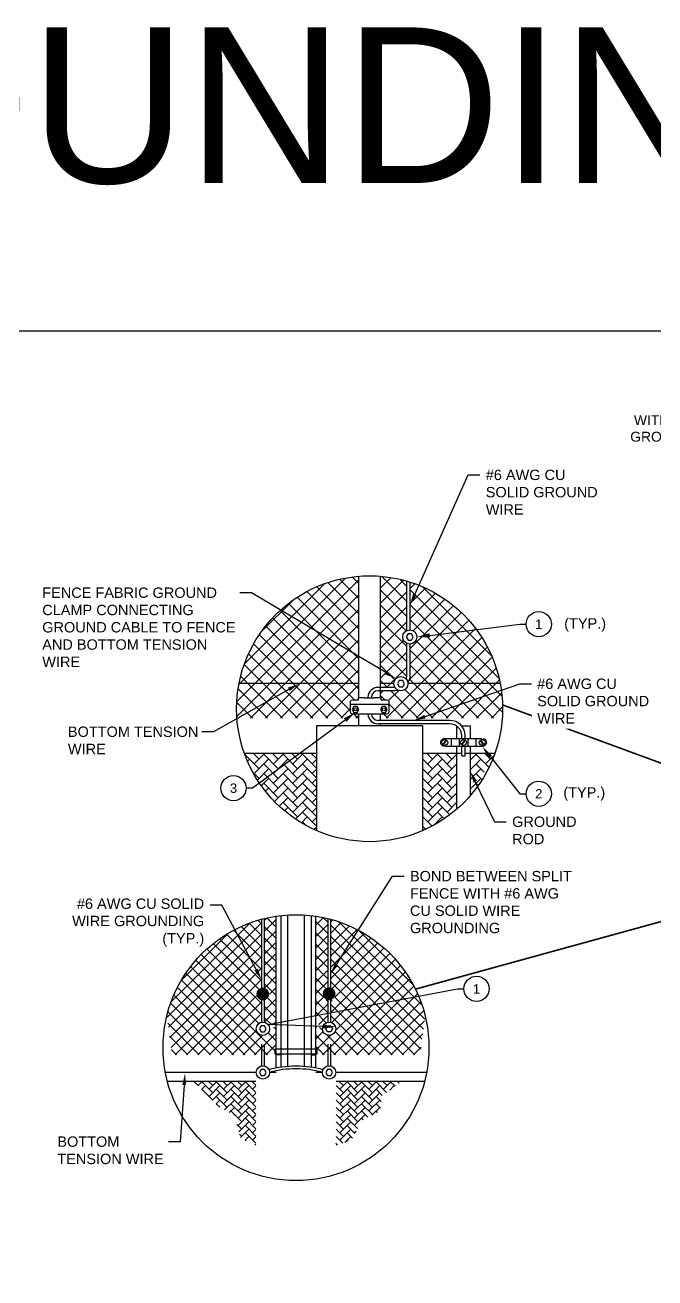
# Model space of a CAD drawing. Header units: feet. Extents: x -17 to 155, y -41 to 44.
# Drawn here: x 13.55 to 19.89, y 11.89 to 24.51 of the extents above; entities that cross this region are included whole.
import ezdxf
from ezdxf import colors
from ezdxf.entities.mleader import LeaderData, LeaderLine
from ezdxf.enums import TextEntityAlignment as Align
from ezdxf.math import Vec2, Vec3

# ---------------------------------------------------------------- set-up
doc = ezdxf.new("R2010")
doc.units = ezdxf.units.FT
doc.header["$MEASUREMENT"] = 0
doc.layers.get('Defpoints').update_dxf_attribs({"color": 5})
for name, color, linetype in [('E-DETL', 7, 'Continuous'), ('G-ANNO-DIMS', 1, 'Continuous'), ('G-ANNO-TEXT', 1, 'Continuous')]:
    doc.layers.add(name, color=color, linetype=linetype)
doc.styles.add('NEI-A', font='arial.ttf')
doc.dimstyles.new('NEI-A', dxfattribs={"dimtxt": 0.1, "dimasz": 0.125, "dimexe": 0.0625, "dimexo": 0.0625, "dimgap": 0.0625, "dimtad": 0, "dimtih": 1, "dimtoh": 1, "dimdec": 4, "dimzin": 3, "dimdsep": 46, "dimlunit": 4, "dimtxsty": 'NEI-A', "dimcen": 0, "dimadec": 0, "dimazin": 0, "dimtfac": 0.75, "dimtdec": 4, "dimtofl": 0, "dimtmove": 0, "dimatfit": 3, "dimfxl": 1, "dimfrac": 1, "dimtolj": 1, "dimtzin": 0, "dimarcsym": 0})
pattern_1 = [(45, (-20.84148, 17.23268), (-0.05717611, 0.05717611), []), (135, (-20.84148, 17.23268), (-0.05717611, -0.05717611), [])]
pattern_2 = [(45, (7.642034, 21.108043), (6e-18, 0.07318542), [0.1552497, -0.0517499]), (135, (7.678627, 21.144636), (6e-18, 0.07318542), [0.1552497, -0.0517499])]
pattern_3 = [(45, (-32.14005, 21.63789), (-0.07589668, 0.07589668), []), (135, (-32.14005, 21.63789), (-0.07589668, -0.07589668), [])]
pattern_4 = [(45, (5.55687, 26.78212), (8e-18, 0.09714775), [0.2060815, -0.0686938]), (135, (5.60544, 26.830696), (8e-18, 0.09714775), [0.2060815, -0.0686938])]

# ---------------------------------------------------------------- blocks, each defined once
blk = doc.blocks.new('_TagCircle')
at = {"color": 0, "linetype": 'ByBlock', "lineweight": -2, "transparency": 16777216}
blk.add_circle((0, 0), 0.125, dxfattribs=at)
at = {"color": 0, "transparency": 16777216, "style": 'NEI-A'}
blk.add_attdef('TAGNUMBER', text='', height=0.09375, dxfattribs=at).set_placement((0, -0.046875), align=Align.CENTER)
blk = doc.blocks.new('*D7')
at = {"layer": 'Defpoints', "color": 0, "transparency": 16777216}
for p in [(20.078, 21.244), (20.586, 21.244), (20.478, 19.651)]:
    blk.add_point(p, dxfattribs=at)
at = {"layer": 'G-ANNO-DIMS', "color": 0, "lineweight": -2, "transparency": 16777216}
for p, q in [((20.524, 21.244), (20.016, 21.244)), ((20.078, 21.119), (20.078, 20.645)), ((20.078, 19.776), (20.078, 20.25)), ((20.416, 19.651), (20.016, 19.651))]:
    blk.add_line(p, q, dxfattribs=at)
at = {"layer": 'G-ANNO-DIMS', "color": 0, "transparency": 16777216}
for points in [[(20.058, 21.119), (20.099, 21.119), (20.078, 21.244)], [(20.058, 19.776), (20.099, 19.776), (20.078, 19.651)]]:
    blk.add_solid(points, dxfattribs=at)
at = {"layer": 'G-ANNO-DIMS', "color": 0, "transparency": 16777216, "insert": (20.078, 20.448), "char_height": 0.1, "attachment_point": 5, "style": 'NEI-A'}
blk.add_mtext("\\A1;WITHIN 125' \\PGROUNDING", dxfattribs=at)

msp = doc.modelspace()

# ---------------------------------------------------------------- hatches: boundary and pattern name
at = {"layer": 'E-DETL', "linetype": 'Continuous'}
h = msp.add_hatch(dxfattribs=at)
h.set_pattern_fill('AR-HBONE', color=9, scale=0.017173)
h.set_pattern_definition(pattern_4)
edge = h.paths.add_edge_path()
edge.add_arc((17.0177, 17.62386), 1.33979, 199.521562, 246.3867)
edge.add_line((16.48103, 16.39625), (16.48103, 17.17615))
edge.add_line((16.48103, 17.17615), (15.75492, 17.17615))
h = msp.add_hatch(color=3, dxfattribs=at)
edge = h.paths.add_edge_path()
edge.add_arc((15.94142, 14.74826), 0.06477, 0, 360)
h = msp.add_hatch(color=3, dxfattribs=at)
edge = h.paths.add_edge_path()
edge.add_arc((16.60932, 14.75151), 0.06477, 0, 360)
h = msp.add_hatch(dxfattribs=at)
h.set_pattern_fill('AR-HBONE', color=9, scale=0.012937)
h.set_pattern_definition(pattern_2)
h.paths.add_polyline_path([(15.87166, 13.87147), (15.2378, 13.87147), (15.50313, 13.61078), (15.65792, 13.52365), (15.71827, 13.29547), (15.87166, 13.22381)])
h = msp.add_hatch(dxfattribs=at)
h.set_pattern_fill('AR-HBONE', color=9, scale=0.012937)
h.set_pattern_definition(pattern_2)
h.paths.add_polyline_path([(17.34702, 13.87147), (16.68025, 13.87147), (16.68025, 13.22128), (16.83608, 13.27983), (16.93522, 13.47451), (17.12528, 13.56947), (17.13795, 13.72141)])

# ---------------------------------------------------------------- linework, layer by layer
for p, q in [((16.12351, 14.42854), (16.12351, 14.01368)), ((16.4284, 14.42854), (16.4284, 14.01368))]:
    msp.add_line(p, q)
for points in [[(16.07638, 14.42058), (16.07638, 15.53359)], [(16.12351, 15.53984), (16.12351, 14.42854)], [(16.4284, 15.53984), (16.4284, 14.42854)], [(16.47552, 14.42058), (16.47552, 15.53359)], [(16.07638, 14.00591), (16.07638, 14.42058)], [(16.47552, 14.00591), (16.47552, 14.42058)], [(16.12351, 14.13748), (16.07638, 14.13748)], [(16.4284, 14.13748), (16.47552, 14.13748)]]:
    msp.add_lwpolyline(points)
at = {"layer": 'Defpoints', "color": 5}
msp.add_lwpolyline([(0, 21.43182), (32.40909, 21.43182), (32.40909, -0.73926), (0, -0.73926)], close=True, dxfattribs=at)
at = {"layer": 'E-DETL', "color": 7, "linetype": 'Continuous'}
for p, q in [((17.89663, 16.61265), (17.89663, 17.24271)), ((16.35681, 14.4365), (16.35681, 14.02144))]:
    msp.add_line(p, q, dxfattribs=at)
at = {"layer": 'E-DETL', "color": 4, "linetype": 'Continuous'}
for points in [[(17.45791, 18.34694), (17.44012, 18.37774), (17.40455, 18.37774), (17.38677, 18.34694), (17.40455, 18.31613), (17.44012, 18.31613)], [(15.97615, 14.39784), (15.95941, 14.42685), (15.92591, 14.42685), (15.90916, 14.39784), (15.92591, 14.36883), (15.95941, 14.36883)], [(16.57576, 14.39784), (16.5925, 14.42685), (16.626, 14.42685), (16.64275, 14.39784), (16.626, 14.36883), (16.5925, 14.36883)], [(16.06345, 14.14557), (16.48846, 14.14557), (16.48846, 14.1927), (16.06345, 14.1927)], [(15.97615, 13.95759), (15.95941, 13.98659), (15.92591, 13.98659), (15.90916, 13.95759), (15.92591, 13.92858), (15.95941, 13.92858)], [(16.64347, 13.95759), (16.62673, 13.98659), (16.59323, 13.98659), (16.57648, 13.95759), (16.59323, 13.92858), (16.62673, 13.92858)]]:
    msp.add_lwpolyline(points, close=True, dxfattribs=at)
at = {"layer": 'E-DETL', "color": 3, "linetype": 'Continuous'}
for points in [[(17.38973, 18.28375), (17.38973, 17.96516, -0.07825753), (17.38363, 17.92646, -0.03757985)], [(17.42413, 18.27611), (17.42413, 17.96516, -0.12980928), (17.40323, 17.88601, -0.08606597)], [(17.30565, 17.8104, -0.06610272), (17.26382, 17.80484)], [(17.00063, 17.56959, 0.39960928), (17.10357, 17.47169, 0.39960928)], [(17.03499, 17.57131, 0.39960928), (17.10357, 17.50609, 0.39960928)], [(17.98083, 17.32522), (17.98083, 17.3515, 0.41421356), (17.82625, 17.50609), (17.10357, 17.50609)], [(17.94643, 17.32522), (17.94643, 17.3515, 0.41421356), (17.82625, 17.47169), (17.10357, 17.47169)]]:
    msp.add_lwpolyline(points, format="xyb", dxfattribs=at)
at = {"layer": 'E-DETL', "color": 3, "linetype": 'Continuous', "flags": 128}
for points in [[(17.27151, 17.83924), (17.10357, 17.83924, 0.40087779), (17.00061, 17.74089), (17.00061, 17.73229)], [(17.26382, 17.80484), (17.10357, 17.80484, 0.39789165), (17.03501, 17.74002), (17.03501, 17.73229)], [(16.00197, 13.98923, -0.12860473), (16.54994, 13.98923, -0.12860473)], [(16.00929, 13.96435, -0.12822463), (16.54262, 13.96435, -0.12822463)]]:
    msp.add_lwpolyline(points, format="xyb", dxfattribs=at)
at = {"layer": 'E-DETL', "color": 7, "linetype": 'Continuous'}
for points in [[(18.33343, 17.87667), (17.40384, 17.87667)], [(16.91037, 17.45043), (16.91037, 17.57045)], [(17.12504, 17.57045), (17.12504, 17.50609)], [(17.55437, 16.39625), (17.55437, 17.45043), (16.48103, 17.45043), (16.48103, 16.39625)], [(17.12504, 17.47169), (17.12504, 17.45043)], [(17.89663, 17.32522), (17.89663, 17.44892)], [(17.94386, 17.45181), (18.03064, 17.45181), (18.03064, 17.32522)], [(16.1951, 14.4365), (16.1951, 15.5461)], [(16.35681, 15.5461), (16.35681, 14.4365)], [(16.1951, 14.02144), (16.1951, 14.4365)], [(15.87501, 13.95814), (14.94976, 13.95814)], [(16.07638, 13.95814), (16.00958, 13.95814)], [(16.54233, 13.95814), (16.47552, 13.95814)], [(17.60214, 13.95814), (16.6769, 13.95814)]]:
    msp.add_lwpolyline(points, dxfattribs=at)
at = {"layer": 'E-DETL', "color": 6, "linetype": 'Continuous'}
msp.add_lwpolyline([(16.96701, 17.73872), (16.96701, 17.73229), (17.0684, 17.73229), (17.0684, 17.73872), (17.12906, 17.73872), (17.12906, 17.71464), (17.19169, 17.71464, -0.41421356), (17.2098, 17.69653), (17.2098, 17.58856, -0.41421356), (17.19169, 17.57045), (16.84371, 17.57045, -0.41421356), (16.8256, 17.58856), (16.8256, 17.69653, -0.41421356), (16.84371, 17.71464), (16.90634, 17.71464), (16.90634, 17.73872)], format="xyb", close=True, dxfattribs=at)
for points in [[(16.82558, 17.66951), (17.20964, 17.66951)], [(17.75492, 17.26069), (17.79056, 17.30998)], [(17.75871, 17.25795), (17.79435, 17.30724)], [(17.8388, 17.32522), (17.8388, 17.24271)], [(17.92075, 17.32522), (17.92075, 17.24271)], [(17.94392, 17.26069), (17.97956, 17.30998)], [(17.94771, 17.25795), (17.98335, 17.30724)], [(18.00652, 17.32522), (18.00652, 17.24271)], [(18.08847, 17.32522), (18.08847, 17.24271)], [(18.16856, 17.25795), (18.13292, 17.30724)], [(18.17235, 17.26069), (18.13671, 17.30998)]]:
    msp.add_lwpolyline(points, dxfattribs=at)
for points in [[(16.90942, 17.61715), (16.89241, 17.64662), (16.85838, 17.64662), (16.84137, 17.61715), (16.85838, 17.58768), (16.89241, 17.58768)], [(17.19477, 17.61715), (17.17776, 17.64662), (17.14373, 17.64662), (17.12672, 17.61715), (17.14373, 17.58768), (17.17776, 17.58768)]]:
    msp.add_lwpolyline(points, close=True, dxfattribs=at)
at = {"layer": 'E-DETL', "color": 153, "linetype": 'Continuous', "const_width": 0.01585, "flags": 128}
msp.add_lwpolyline([(20.75355, 16.78154), (18.35694, 17.66234)], dxfattribs=at)
at = {"layer": 'E-DETL', "color": 6, "linetype": 'Continuous'}
for points in [[(17.76401, 17.25547), (17.76401, 17.2441, -0.87756284), (17.77464, 17.32522), (18.14201, 17.32522), (18.14201, 17.31246)], [(18.16326, 17.31246), (18.16326, 17.32383, -0.87756284), (18.15263, 17.24271), (17.78526, 17.24271), (17.78526, 17.25547)]]:
    msp.add_lwpolyline(points, format="xyb", dxfattribs=at)
at = {"layer": 'E-DETL', "color": 4, "linetype": 'Continuous'}
for points in [[(15.75492, 17.17615), (16.48103, 17.17615)], [(17.55437, 17.17615), (17.94643, 17.17615)], [(17.98083, 17.17615), (18.28048, 17.17615)], [(14.97931, 13.87147), (15.87166, 13.87147)], [(16.68025, 13.87147), (17.5726, 13.87147)]]:
    msp.add_lwpolyline(points, dxfattribs=at)
at = {"layer": 'E-DETL', "color": 3, "linetype": 'Continuous'}
for points in [[(17.94643, 17.14812), (17.94643, 17.24271)], [(17.98083, 17.14812), (17.98083, 17.24271)], [(17.94643, 17.14812), (17.98083, 17.14812)], [(15.92934, 14.24414), (15.92934, 14.02417)], [(15.95525, 14.24414), (15.95525, 14.02417)], [(16.59666, 14.24414), (16.59666, 14.02417)], [(16.62257, 14.24414), (16.62257, 14.02417)]]:
    msp.add_lwpolyline(points, dxfattribs=at)
for centre, radius in [((17.42195, 18.34753), 0.07145), ((15.94229, 14.3984), 0.06729), ((16.60962, 14.3984), 0.06729), ((15.94229, 13.95814), 0.06729), ((16.60962, 13.95814), 0.06729)]:
    msp.add_circle(centre, radius, dxfattribs=at)
at = {"layer": 'E-DETL', "color": 6, "linetype": 'Continuous'}
for centre, radius in [((16.87503, 17.61772), 0.0157), ((17.16038, 17.61772), 0.0157), ((17.77464, 17.28396), 0.03041), ((17.96363, 17.28396), 0.03041), ((18.15263, 17.28396), 0.03041)]:
    msp.add_circle(centre, radius, dxfattribs=at)

# ---------------------------------------------------------------- texts
at = {"layer": 'Defpoints', "color": 1, "insert": (16.27207, 22.90031), "char_height": 1.5681818, "attachment_point": 8, "style": 'NEI-A'}
msp.add_mtext('FENCE GROUNDING DETAILS', dxfattribs=at)
at = {"layer": 'G-ANNO-TEXT', "insert": (18.97804, 18.46816), "char_height": 0.104545, "attachment_point": 4, "style": 'NEI-A'}
msp.add_mtext_dynamic_manual_height_columns('(TYP.)', width=0.35387, gutter_width=0.51456, heights=[0], dxfattribs=at)

# ---------------------------------------------------------------- dimensions: what is measured, and where the dimension line sits
at = {"layer": 'G-ANNO-DIMS'}
dim = msp.add_linear_dim(base=(20.07838, 21.24416), p1=(20.47818, 19.65107), p2=(20.58607, 21.24416), angle=90, text="WITHIN 125' \\PGROUNDING", dimstyle='NEI-A', dxfattribs=at)
dim.commit()
dim.dimension.update_dxf_attribs({"geometry": '*D7', "text_midpoint": (20.07838, 20.44762)})

# ---------------------------------------------------------------- leaders
at = {"layer": 'G-ANNO-TEXT'}
ml = msp.add_multileader_block('Standard', dxfattribs=at)
ml.set_content('_TagCircle', color=256, scale=1.01428169)
ml.set_attribute('TAGNUMBER', '1', width=0)
ml.set_leader_properties()
ml.build(insert=Vec2(0, 0))
ml.multileader.update_dxf_attribs({"dogleg_length": 0.0625, "arrow_head_size": 0.13068})
ctx = ml.context
ctx.base_point, ctx.char_height, ctx.arrow_head_size, ctx.landing_gap_size, ctx.plane_origin = Vec3(18.59478, 18.47562), 0.10455, 0.13068, 0.06534, Vec3(17.65768, 14.69041)
notes = []
notes.append((ctx, [(0, (1, 1, 0), (18.52944, 18.47562), (1, 0), 0.06534, [(0, [(17.49341, 18.34753)], 0, [])])]))
ctx.block.insert = Vec3(18.72156, 18.47562)
ml = msp.add_multileader_block('Standard', dxfattribs=at)
ml.set_content('_TagCircle', color=256, scale=1.01428169)
ml.set_attribute('TAGNUMBER', '2', width=0)
ml.set_leader_properties()
ml.build(insert=Vec2(0, 0))
ml.multileader.update_dxf_attribs({"dogleg_length": 0.0625, "arrow_head_size": 0.13068})
ctx = ml.context
ctx.base_point, ctx.char_height, ctx.arrow_head_size, ctx.landing_gap_size, ctx.plane_origin = Vec3(18.59478, 16.76713), 0.10455, 0.13068, 0.06534, Vec3(18.92553, 13.06756)
notes.append((ctx, [(0, (1, 1, 0), (18.52944, 16.76713), (1, 0), 0.06534, [(0, [(18.15263, 17.24271)], 0, [])])]))
ctx.block.insert = Vec3(18.72156, 16.76713)
for ctx, leaders in notes:
    for number, flags, end, landing, length, lines in leaders:
        leader = LeaderData()
        leader.index, (leader.has_last_leader_line, leader.has_dogleg_vector, leader.attachment_direction) = number, flags
        leader.last_leader_point, leader.dogleg_vector, leader.dogleg_length = Vec3(end), Vec3(landing), length
        for number, points, colour, breaks in lines:
            line = LeaderLine()
            line.index, line.vertices, line.color, line.breaks = number, Vec3.list(points), colors.encode_raw_color(colour), breaks
            leader.lines.append(line)
        ctx.leaders.append(leader)

# ---------------------------------------------------------------- next in the draw order: leaders
ml = msp.add_multileader_mtext('Standard', dxfattribs=at)
ml.set_content('#6 AWG CU SOLID GROUND WIRE', color=256, style='NEI-A')
ml.set_leader_properties()
ml.build(insert=Vec2(0, 0))
ml.multileader.update_dxf_attribs({"dogleg_length": 0.125, "arrow_head_size": 0.11761})
ctx = ml.context
ctx.base_point, ctx.char_height, ctx.arrow_head_size, ctx.landing_gap_size, ctx.plane_origin = Vec3(18.12886, 19.98085), 0.1045455, 0.11761, 0.05881, Vec3(18.3575, 18.67787)
notes = []
notes.append((ctx, [(0, (1, 1, 0), (18.01125, 19.98085), (1, 0), 0.11761, [(0, [(17.42413, 18.66757)], 0, [])])]))
ctx.mtext.insert, ctx.mtext.width, ctx.mtext.flow_direction = Vec3(18.18767, 20.03312), 1.1971165, 5
ctx.mtext.has_bg_fill, ctx.mtext.bg_color, ctx.mtext.bg_scale_factor, ctx.mtext.bg_transparency, ctx.mtext.use_window_bg_color = 1, -1073741824, 1.5, 0, 1
ml = msp.add_multileader_mtext('Standard', dxfattribs=at)
ml.set_content('FENCE FABRIC GROUND CLAMP CONNECTING GROUND CABLE TO FENCE AND BOTTOM TENSION WIRE', color=256, style='NEI-A')
ml.set_leader_properties()
ml.build(insert=Vec2(0, 0))
ml.multileader.update_dxf_attribs({"dogleg_length": 0.125, "arrow_head_size": 0.11761})
ctx = ml.context
ctx.base_point, ctx.char_height, ctx.arrow_head_size, ctx.landing_gap_size, ctx.plane_origin = Vec3(13.66069, 18.79362), 0.1045455, 0.11761, 0.05881, Vec3(14.86584, 18.78293)
notes.append((ctx, [(1, (1, 1, 0), (15.82787, 18.79362), (-1, 0), 0.11761, [(0, [(17.28223, 17.92756)], 0, [])])]))
ctx.mtext.insert, ctx.mtext.width, ctx.mtext.flow_direction = Vec3(13.7195, 18.84589), 1.9958634, 5
ctx.mtext.has_bg_fill, ctx.mtext.bg_color, ctx.mtext.bg_scale_factor, ctx.mtext.bg_transparency, ctx.mtext.use_window_bg_color = 1, -1073741824, 1.5, 0, 1
ml = msp.add_multileader_mtext('Standard', dxfattribs=at)
ml.set_content('GROUND ROD', color=256, style='NEI-A')
ml.set_leader_properties()
ml.build(insert=Vec2(0, 0))
ml.multileader.update_dxf_attribs({"dogleg_length": 0.125, "arrow_head_size": 0.11761})
ctx = ml.context
ctx.base_point, ctx.char_height, ctx.arrow_head_size, ctx.landing_gap_size, ctx.plane_origin = Vec3(18.39468, 16.48412), 0.104545, 0.11761, 0.05881, Vec3(18.3575, 16.31009)
notes.append((ctx, [(0, (1, 1, 0), (18.27706, 16.48412), (1, 0), 0.11761, [(0, [(18.03064, 16.99482)], 0, [])])]))
ctx.mtext.insert, ctx.mtext.width, ctx.mtext.flow_direction = Vec3(18.45348, 16.53728), 0.867475, 5
ctx.mtext.has_bg_fill, ctx.mtext.bg_color, ctx.mtext.bg_scale_factor, ctx.mtext.bg_transparency, ctx.mtext.use_window_bg_color = 1, -1073741824, 1.5, 0, 1
ml = msp.add_multileader_mtext('Standard', dxfattribs=at)
ml.set_content('BOND BETWEEN SPLIT FENCE WITH #6 AWG CU SOLID WIRE GROUNDING', color=256, style='NEI-A')
ml.set_leader_properties()
ml.build(insert=Vec2(0, 0))
ml.multileader.update_dxf_attribs({"dogleg_length": 0.125, "arrow_head_size": 0.11761})
ctx = ml.context
ctx.base_point, ctx.char_height, ctx.arrow_head_size, ctx.landing_gap_size, ctx.plane_origin = Vec3(17.36545, 15.93619), 0.1045455, 0.11761, 0.05881, Vec3(16.25469, 16.27738)
notes.append((ctx, [(0, (1, 1, 0), (17.24784, 15.93619), (1, 0), 0.11761, [(0, [(16.62159, 14.94851)], 0, [])])]))
ctx.mtext.insert, ctx.mtext.width, ctx.mtext.flow_direction = Vec3(17.42426, 15.98936), 1.6366386, 5
ctx.mtext.has_bg_fill, ctx.mtext.bg_color, ctx.mtext.bg_scale_factor, ctx.mtext.bg_transparency, ctx.mtext.use_window_bg_color = 1, -1073741824, 1.5, 0, 1
ml = msp.add_multileader_mtext('Standard', dxfattribs=at)
ml.set_content('#6 AWG CU SOLID WIRE GROUNDING (TYP.)', color=256, style='NEI-A')
ml.set_leader_properties()
ml.build(insert=Vec2(0, 0))
ml.multileader.update_dxf_attribs({"dogleg_length": 0.125, "arrow_head_size": 0.11761})
ctx = ml.context
ctx.base_point, ctx.char_height, ctx.arrow_head_size, ctx.landing_gap_size, ctx.plane_origin = Vec3(13.97228, 15.64391), 0.1045455, 0.11761, 0.05881, Vec3(14.63529, 15.38356)
ctx.text_align_type = 2
notes.append((ctx, [(1, (1, 1, 0), (15.52723, 15.64391), (-1, 0), 0.11761, [(0, [(15.92934, 14.89175)], 0, [])])]))
ctx.mtext.insert, ctx.mtext.width, ctx.mtext.alignment, ctx.mtext.flow_direction = Vec3(15.35081, 15.71155), 1.5859245, 3, 5
ctx.mtext.has_bg_fill, ctx.mtext.bg_color, ctx.mtext.bg_scale_factor, ctx.mtext.bg_transparency, ctx.mtext.use_window_bg_color = 1, -1073741824, 1.5, 0, 1
for ctx, leaders in notes:
    for number, flags, end, landing, length, lines in leaders:
        leader = LeaderData()
        leader.index, (leader.has_last_leader_line, leader.has_dogleg_vector, leader.attachment_direction) = number, flags
        leader.last_leader_point, leader.dogleg_vector, leader.dogleg_length = Vec3(end), Vec3(landing), length
        for number, points, colour, breaks in lines:
            line = LeaderLine()
            line.index, line.vertices, line.color, line.breaks = number, Vec3.list(points), colors.encode_raw_color(colour), breaks
            leader.lines.append(line)
        ctx.leaders.append(leader)

# ---------------------------------------------------------------- next in the draw order: hatches: boundary and pattern name
at = {"layer": 'E-DETL', "linetype": 'Continuous'}
h = msp.add_hatch(dxfattribs=at)
h.set_pattern_fill('ANSI37', color=9, scale=0.858673)
h.set_pattern_definition(pattern_3)
edge = h.paths.add_edge_path()
edge.add_arc((17.0177, 17.62386), 1.33979, 94.722202, 184.048849)
edge.add_line((15.68125, 17.52926), (16.91037, 17.52926))
edge.add_line((16.91037, 17.52926), (16.91037, 17.57045))
edge.add_line((16.91037, 17.57045), (16.84371, 17.57045))
edge.add_arc((16.84371, 17.58856), 0.01811, 180, 270, ccw=False)
edge.add_line((16.8256, 17.58856), (16.8256, 17.69653))
edge.add_arc((16.84371, 17.69653), 0.01811, 90, 180, ccw=False)
edge.add_line((16.84371, 17.71464), (16.90639, 17.71464))
edge.add_line((16.90639, 17.71464), (16.9074, 18.95911))
h = msp.add_hatch(dxfattribs=at)
h.set_pattern_fill('ANSI37', color=9, scale=0.858673)
h.set_pattern_definition(pattern_3)
edge = h.paths.add_edge_path(flags=16)
edge.add_arc((17.33239, 17.87667), 0.07145, 0, 360)
edge = h.paths.add_edge_path(flags=16)
edge.add_arc((17.444, 18.34753), 0.08932, 232.586036, 257.148158)
edge.add_line((17.42413, 18.26045), (17.42413, 17.96516))
edge.add_arc((17.26382, 17.96516), 0.16031, -29.584664, 0, ccw=False)
edge.add_arc((17.33239, 17.87667), 0.07145, 7.514168, 44.176074)
edge.add_arc((17.26382, 17.96516), 0.12591, 342.101175, 360)
edge.add_line((17.38973, 17.96516), (17.38973, 18.27659))
edge = h.paths.add_edge_path(flags=17)
edge.add_arc((17.0177, 17.62386), 1.33979, 72.341069, 73.878534)
edge.add_line((17.38973, 18.91097), (17.38973, 18.4113))
edge.add_arc((17.4295, 18.38963), 0.0453, 96.816018, 151.415083, ccw=False)
edge.add_line((17.42413, 18.43461), (17.42413, 18.90052))
edge = h.paths.add_edge_path(flags=16)
edge.add_arc((17.42195, 18.34753), 0.07145, 0, 360)
edge = h.paths.add_edge_path()
edge.add_arc((17.0177, 17.62386), 1.33979, 355.951151, 445.404977)
edge.add_line((17.12504, 18.95935), (17.12504, 17.83924))
edge.add_line((17.12504, 17.83924), (17.27151, 17.83924))
edge.add_arc((17.33239, 17.87667), 0.07145, 211.580398, 248.028787)
edge.add_arc((17.26382, 17.96516), 0.16031, 270, 285.12762, ccw=False)
edge.add_line((17.26382, 17.80484), (17.12504, 17.80484))
edge.add_line((17.12504, 17.80484), (17.12504, 17.73872))
edge.add_line((17.12504, 17.73872), (17.12906, 17.73872))
edge.add_line((17.12906, 17.73872), (17.12906, 17.71464))
edge.add_line((17.12906, 17.71464), (17.19169, 17.71464))
edge.add_arc((17.19169, 17.69653), 0.01811, 0, 90, ccw=False)
edge.add_line((17.2098, 17.69653), (17.2098, 17.58856))
edge.add_arc((17.19169, 17.58856), 0.01811, -90, 0, ccw=False)
edge.add_line((17.19169, 17.57045), (17.12504, 17.57045))
edge.add_line((17.12504, 17.57045), (17.12504, 17.52926))
edge.add_line((17.12504, 17.52926), (18.35415, 17.52926))
edge = h.paths.add_edge_path(flags=16)
edge.add_arc((17.42195, 18.34753), 0.07145, 271.746003, 448.253997)
edge.add_arc((17.42195, 18.34753), 0.07145, -88.253997, 88.253997, ccw=False)
h = msp.add_hatch(dxfattribs=at)
h.set_pattern_fill('AR-HBONE', color=9, scale=0.017173)
h.set_pattern_definition(pattern_4)
edge = h.paths.add_edge_path()
edge.add_arc((17.0177, 17.62386), 1.33979, 293.6133, 308.818705)
edge.add_line((17.85756, 16.57998), (17.89282, 16.64922))
edge.add_line((17.89282, 16.64922), (17.89663, 16.65112))
edge.add_line((17.89663, 16.65112), (17.89663, 17.17615))
edge.add_line((17.89663, 17.17615), (17.55437, 17.17615))
edge.add_line((17.55437, 17.17615), (17.55437, 16.39625))
edge = h.paths.add_edge_path()
edge.add_arc((17.0177, 17.62386), 1.33979, 319.116292, 328.258266)
edge.add_line((18.1571, 16.91901), (18.16193, 16.97696))
edge.add_line((18.16193, 16.97696), (18.20897, 17.01072))
edge.add_arc((17.0177, 17.62386), 1.33979, 332.765305, 340.478438)
edge.add_line((18.28048, 17.17615), (18.03064, 17.17615))
edge.add_line((18.03064, 17.17615), (18.03064, 16.74693))
h = msp.add_hatch(dxfattribs=at)
h.set_pattern_fill('ANSI37', color=9, scale=0.646874)
h.set_pattern_definition(pattern_1)
edge = h.paths.add_edge_path()
edge.add_arc((15.94229, 14.75122), 0.06729, 0, 360)
edge = h.paths.add_edge_path()
edge.add_arc((15.94229, 14.39919), 0.06729, 0, 360)
edge = h.paths.add_edge_path()
edge.add_arc((15.94229, 14.39919), 0.06729, 78.897234, 101.102766)
edge.add_line((15.92934, 14.46522), (15.92934, 14.68519))
edge.add_arc((15.94229, 14.75122), 0.06729, 258.897234, 281.102766)
edge.add_line((15.95525, 14.68519), (15.95525, 14.46522))
edge = h.paths.add_edge_path()
edge.add_line((15.95525, 15.50959), (15.95525, 14.81725))
edge.add_arc((15.94229, 14.75122), 0.06729, 78.897234, 101.102766)
edge.add_line((15.92934, 14.81725), (15.92934, 15.50293))
edge.add_arc((16.27595, 14.20874), 1.33979, 104.993525, 166.183727)
edge.add_line((14.97492, 14.5287), (15.02634, 14.13748))
edge.add_line((15.02634, 14.13748), (16.07638, 14.13748))
edge.add_line((16.07638, 14.13748), (16.07638, 14.42058))
edge.add_arc((16.27595, 13.38268), 1.05691, 100.884104, 104.613717)
edge.add_arc((15.94229, 14.39919), 0.06729, 5.295483, 27.51173)
edge.add_arc((16.27595, 13.38268), 1.08283, 100.620556, 104.656567, ccw=False)
edge.add_line((16.07638, 14.44696), (16.07638, 14.58662))
edge.add_line((16.07638, 14.58662), (16.06345, 14.58662))
edge.add_line((16.06345, 14.58662), (16.06345, 14.63375))
edge.add_line((16.06345, 14.63375), (16.07638, 14.63375))
edge.add_line((16.07638, 14.63375), (16.07638, 15.53359))
edge.add_arc((16.27595, 14.20874), 1.33979, 98.566403, 103.84921)
h = msp.add_hatch(dxfattribs=at)
h.set_pattern_fill('ANSI37', color=9, scale=0.646874)
h.set_pattern_definition(pattern_1)
edge = h.paths.add_edge_path()
edge.add_arc((16.60962, 14.39919), 0.06729, 0, 360)
edge = h.paths.add_edge_path()
edge.add_arc((16.60962, 14.75122), 0.06729, 0, 360)
edge = h.paths.add_edge_path()
edge.add_arc((16.60962, 14.75122), 0.06729, 258.897234, 281.102766)
edge.add_line((16.62257, 14.68519), (16.62257, 14.46522))
edge.add_arc((16.60962, 14.39919), 0.06729, 78.897234, 101.102766)
edge.add_line((16.59666, 14.46522), (16.59666, 14.68519))
edge = h.paths.add_edge_path()
edge.add_line((16.59666, 14.81725), (16.59666, 15.50959))
edge.add_arc((16.27595, 14.20874), 1.33979, 76.15079, 81.433597)
edge.add_line((16.47552, 15.53359), (16.47552, 14.44696))
edge.add_arc((16.27595, 13.38268), 1.08283, 75.343433, 79.379444, ccw=False)
edge.add_arc((16.60962, 14.39919), 0.06729, 152.48827, 174.704517)
edge.add_arc((16.27595, 13.38268), 1.05691, 75.386283, 79.115896)
edge.add_line((16.47552, 14.42058), (16.47552, 14.13748))
edge.add_line((16.47552, 14.13748), (17.52557, 14.13748))
edge.add_line((17.52557, 14.13748), (17.57698, 14.5287))
edge.add_arc((16.27595, 14.20874), 1.33979, 13.816273, 75.006475)
edge.add_line((16.62257, 15.50293), (16.62257, 14.81725))
edge.add_arc((16.60962, 14.75122), 0.06729, 78.897234, 101.102766)

# ---------------------------------------------------------------- next in the draw order: linework, layer by layer
at = {"layer": 'E-DETL', "color": 7, "linetype": 'Continuous'}
for points in [[(16.91037, 17.73872), (16.91037, 18.95935)], [(17.12504, 18.95935), (17.12504, 17.73872)], [(16.91037, 17.87667), (15.70197, 17.87667)], [(17.26093, 17.87667), (17.12504, 17.87667)], [(18.03064, 17.24271), (18.03064, 16.74693)]]:
    msp.add_lwpolyline(points, dxfattribs=at)
at = {"layer": 'E-DETL', "color": 3, "linetype": 'Continuous'}
for points in [[(17.38973, 18.91097), (17.38973, 18.4113)], [(17.42413, 18.90052), (17.42413, 18.41895)], [(15.92934, 15.50293), (15.92934, 14.46452)], [(15.95525, 15.50959), (15.95525, 14.4643)], [(16.59666, 15.50959), (16.59666, 14.46462)], [(16.62257, 15.50293), (16.62257, 14.46408)]]:
    msp.add_lwpolyline(points, dxfattribs=at)
at = {"layer": 'E-DETL', "color": 4, "linetype": 'Continuous'}
msp.add_lwpolyline([(17.36834, 17.87607), (17.35056, 17.90688), (17.31499, 17.90688), (17.2972, 17.87607), (17.31499, 17.84527), (17.35056, 17.84527)], close=True, dxfattribs=at)
at = {"layer": 'E-DETL', "color": 153, "linetype": 'Continuous', "const_width": 0.01585, "flags": 128}
msp.add_lwpolyline([(17.47921, 14.798), (23.79622, 16.53645)], dxfattribs=at)
at = {"layer": 'E-DETL', "color": 153, "linetype": 'Continuous'}
for centre in [(17.0177, 17.62386), (16.27595, 14.20874)]:
    msp.add_circle(centre, 1.33979, dxfattribs=at)
at = {"layer": 'E-DETL', "color": 3, "linetype": 'Continuous'}
msp.add_circle((17.33239, 17.87667), 0.07145, dxfattribs=at)

# ---------------------------------------------------------------- next in the draw order: texts
at = {"layer": 'G-ANNO-TEXT', "insert": (18.9691, 16.76519), "char_height": 0.104545, "attachment_point": 4, "style": 'NEI-A'}
msp.add_mtext_dynamic_manual_height_columns('(TYP.)', width=0.35387, gutter_width=0.51456, heights=[0], dxfattribs=at)

# ---------------------------------------------------------------- next in the draw order: leaders
at = {"layer": 'G-ANNO-TEXT'}
ml = msp.add_multileader_block('Standard', dxfattribs=at)
ml.set_content('_TagCircle', color=256, scale=1.01428169)
ml.set_attribute('TAGNUMBER', '1', width=0)
ml.set_leader_properties()
ml.build(insert=Vec2(0, 0))
ml.multileader.update_dxf_attribs({"dogleg_length": 0.0625, "arrow_head_size": 0.13068})
ctx = ml.context
ctx.base_point, ctx.char_height, ctx.arrow_head_size, ctx.landing_gap_size, ctx.plane_origin = Vec3(17.96769, 14.80099), 0.10455, 0.13068, 0.06534, Vec3(18.19163, 11.44219)
notes = []
notes.append((ctx, [(0, (1, 1, 0), (17.90235, 14.80099), (1, 0), 0.06534, [(1, [(16.6769, 14.41758), (15.99414, 14.4411)], 0, [])])]))
ctx.block.insert = Vec3(18.09447, 14.80099)
for ctx, leaders in notes:
    for number, flags, end, landing, length, lines in leaders:
        leader = LeaderData()
        leader.index, (leader.has_last_leader_line, leader.has_dogleg_vector, leader.attachment_direction) = number, flags
        leader.last_leader_point, leader.dogleg_vector, leader.dogleg_length = Vec3(end), Vec3(landing), length
        for number, points, colour, breaks in lines:
            line = LeaderLine()
            line.index, line.vertices, line.color, line.breaks = number, Vec3.list(points), colors.encode_raw_color(colour), breaks
            leader.lines.append(line)
        ctx.leaders.append(leader)

# ---------------------------------------------------------------- next in the draw order: leaders
ml = msp.add_multileader_mtext('Standard', dxfattribs=at)
ml.set_content('#6 AWG CU SOLID GROUND WIRE', color=256, style='NEI-A')
ml.set_leader_properties()
ml.build(insert=Vec2(0, 0))
ml.multileader.update_dxf_attribs({"dogleg_length": 0.125, "arrow_head_size": 0.11761})
ctx = ml.context
ctx.base_point, ctx.char_height, ctx.arrow_head_size, ctx.landing_gap_size, ctx.plane_origin = Vec3(18.64705, 17.87562), 0.1045455, 0.11761, 0.05881, Vec3(19.16395, 17.4288)
notes = []
notes.append((ctx, [(0, (1, 1, 0), (18.52944, 17.87562), (1, 0), 0.11761, [(0, [(17.46491, 17.50609)], 0, [])])]))
ctx.mtext.insert, ctx.mtext.width, ctx.mtext.flow_direction = Vec3(18.70586, 17.92789), 1.1971165, 5
ctx.mtext.has_bg_fill, ctx.mtext.bg_color, ctx.mtext.bg_scale_factor, ctx.mtext.bg_transparency, ctx.mtext.use_window_bg_color = 1, -1073741824, 1.5, 0, 1
ml = msp.add_multileader_mtext('Standard', dxfattribs=at)
ml.set_content('BOTTOM TENSION WIRE', color=256, style='NEI-A')
ml.set_leader_properties()
ml.build(insert=Vec2(0, 0))
ml.multileader.update_dxf_attribs({"dogleg_length": 0.125, "arrow_head_size": 0.11761})
ctx = ml.context
ctx.base_point, ctx.char_height, ctx.arrow_head_size, ctx.landing_gap_size, ctx.plane_origin = Vec3(13.91936, 17.3925), 0.1045455, 0.11761, 0.05881, Vec3(16.10882, 17.19658)
notes.append((ctx, [(0, (1, 1, 0), (15.44636, 17.3925), (-1, 0), 0.11761, [(0, [(16.30617, 17.87667)], 0, [])])]))
ctx.mtext.insert, ctx.mtext.width, ctx.mtext.flow_direction = Vec3(13.97817, 17.44477), 1.4008874, 5
ctx.mtext.has_bg_fill, ctx.mtext.bg_color, ctx.mtext.bg_scale_factor, ctx.mtext.bg_transparency, ctx.mtext.use_window_bg_color = 1, -1073741824, 1.5, 0, 1
ml = msp.add_multileader_mtext('Standard', dxfattribs=at)
ml.set_content('BOTTOM TENSION WIRE', color=256, style='NEI-A')
ml.set_leader_properties()
ml.build(insert=Vec2(0, 0))
ml.multileader.update_dxf_attribs({"dogleg_length": 0.125, "arrow_head_size": 0.11761})
ctx = ml.context
ctx.base_point, ctx.char_height, ctx.arrow_head_size, ctx.landing_gap_size, ctx.plane_origin = Vec3(13.81283, 13.26043), 0.1045455, 0.11761, 0.05881, Vec3(14.36527, 13.71341)
notes.append((ctx, [(0, (1, 1, 0), (15.10785, 13.26043), (-1, 0), 0.11761, [(0, [(15.1577, 13.94917)], 0, [])])]))
ctx.mtext.insert, ctx.mtext.width, ctx.mtext.flow_direction = Vec3(13.87164, 13.3136), 1.1294978, 5
ctx.mtext.has_bg_fill, ctx.mtext.bg_color, ctx.mtext.bg_scale_factor, ctx.mtext.bg_transparency, ctx.mtext.use_window_bg_color = 1, -1073741824, 1.5, 0, 1
for ctx, leaders in notes:
    for number, flags, end, landing, length, lines in leaders:
        leader = LeaderData()
        leader.index, (leader.has_last_leader_line, leader.has_dogleg_vector, leader.attachment_direction) = number, flags
        leader.last_leader_point, leader.dogleg_vector, leader.dogleg_length = Vec3(end), Vec3(landing), length
        for number, points, colour, breaks in lines:
            line = LeaderLine()
            line.index, line.vertices, line.color, line.breaks = number, Vec3.list(points), colors.encode_raw_color(colour), breaks
            leader.lines.append(line)
        ctx.leaders.append(leader)

# ---------------------------------------------------------------- next in the draw order: leaders
ml = msp.add_multileader_block('Standard', dxfattribs=at)
ml.set_content('_TagCircle', color=256, scale=1.01428169)
ml.set_attribute('TAGNUMBER', '3', width=0)
ml.set_leader_properties()
ml.build(insert=Vec2(0, 0))
ml.multileader.update_dxf_attribs({"dogleg_length": 0.0625, "arrow_head_size": 0.13068})
ctx = ml.context
ctx.base_point, ctx.char_height, ctx.arrow_head_size, ctx.landing_gap_size, ctx.plane_origin = Vec3(15.51928, 16.82331), 0.10455, 0.13068, 0.06534, Vec3(14.58217, 13.0381)
notes = []
notes.append((ctx, [(1, (1, 1, 0), (15.83819, 16.82331), (-1, 0), 0.06534, [(0, [(16.8754, 17.58768)], 0, [])])]))
ctx.block.insert = Vec3(15.64606, 16.82331)
for ctx, leaders in notes:
    for number, flags, end, landing, length, lines in leaders:
        leader = LeaderData()
        leader.index, (leader.has_last_leader_line, leader.has_dogleg_vector, leader.attachment_direction) = number, flags
        leader.last_leader_point, leader.dogleg_vector, leader.dogleg_length = Vec3(end), Vec3(landing), length
        for number, points, colour, breaks in lines:
            line = LeaderLine()
            line.index, line.vertices, line.color, line.breaks = number, Vec3.list(points), colors.encode_raw_color(colour), breaks
            leader.lines.append(line)
        ctx.leaders.append(leader)

doc.saveas('drawing.dxf')
